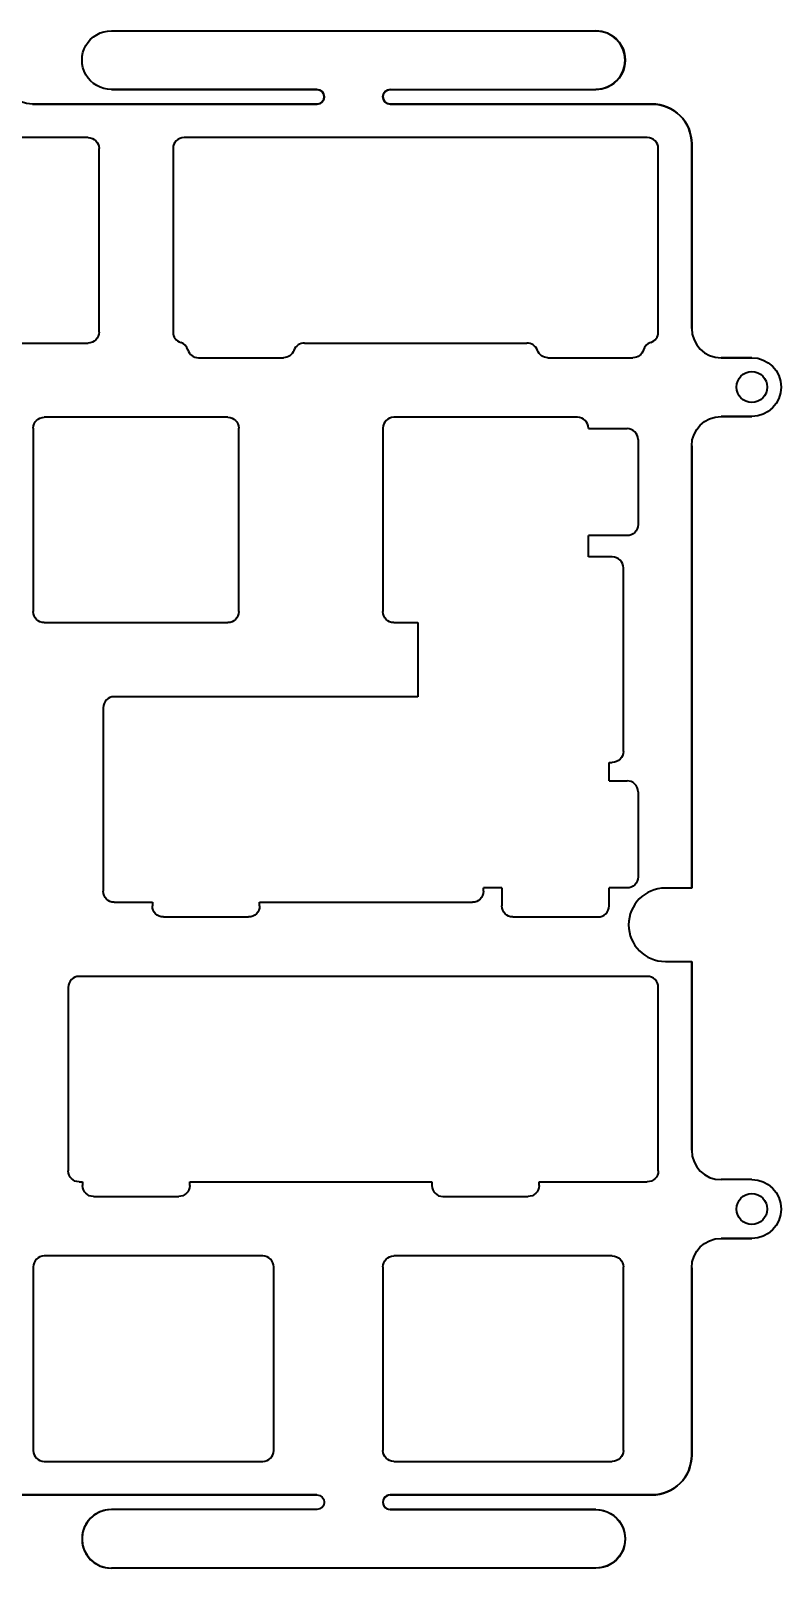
# Model space of a CAD drawing. Header units: millimetres. Extents: x -149 to 149, y -52 to 56.
# Drawn here: x 97.6 to 148.7, y -50.4 to 54.4 of the extents above; entities that cross this region are included whole.
import ezdxf

# ---------------------------------------------------------------- set-up
doc = ezdxf.new("R2010")
doc.units = ezdxf.units.MM
doc.layers.add('1', color=7, linetype='Continuous', true_color=0xffffff)

msp = doc.modelspace()

# ---------------------------------------------------------------- linework, layer by layer
at = {"layer": '1', "color": 124, "linetype": 'Continuous', "lineweight": 35}
for p, q in [((103.097155, 54.350222, 6.556103), (103.097156, 54.350222, 8.056467)), ((103.097155, 54.350222, 6.556103), (136.097155, 54.350222, 6.556103)), ((103.097156, 54.350222, 8.056467), (136.097155, 54.350222, 8.056467)), ((136.097155, 54.350222, 6.556103), (136.097155, 54.350222, 8.056467)), ((103.097156, 50.350222, 6.556103), (103.097156, 50.350222, 8.056467)), ((103.097156, 50.350222, 8.056467), (117.097154, 50.350222, 8.056467)), ((117.097154, 50.350222, 6.556103), (103.097156, 50.350222, 6.556103)), ((117.097154, 50.350222, 6.556103), (117.097154, 50.350222, 8.056467)), ((122.097155, 50.350222, 6.556103), (122.097155, 50.350222, 8.056467)), ((122.097155, 50.350222, 8.056467), (136.097155, 50.350222, 8.056467)), ((122.097155, 50.350222, 6.556103), (136.097155, 50.350222, 6.556103)), ((136.097155, 50.350222, 6.556103), (136.097155, 50.350222, 8.056467)), ((97.725374, 49.350222, 6.556103), (97.725374, 49.350222, 8.056467)), ((139.926013, 49.350222, 8.056467), (139.926013, 49.350222, 6.556103)), ((101.510705, 47.075147, 8.056467), (89.010225, 47.075147, 8.056467)), ((101.510705, 47.075147, 6.556103), (89.010225, 47.075147, 6.556103)), ((101.510705, 47.075147, 6.556103), (101.510705, 47.075147, 8.056467)), ((102.260705, 46.325147, 6.556103), (102.260705, 46.325147, 8.056467)), ((102.260705, 33.824461, 8.056467), (102.260705, 46.325147, 8.056467)), ((102.260705, 33.824461, 6.556103), (102.260705, 46.325147, 6.556103)), ((107.299636, 46.325442, 6.556103), (107.299636, 46.325442, 8.056467)), ((107.299636, 46.325442, 8.056467), (107.299636, 33.825061, 8.056467)), ((107.299636, 46.325442, 6.556103), (107.299636, 33.825061, 6.556103)), ((108.049636, 47.075442, 6.556103), (108.049636, 47.075442, 8.056467)), ((139.599649, 47.075442, 8.056467), (108.049636, 47.075442, 8.056467)), ((139.599649, 47.075442, 6.556103), (108.049636, 47.075442, 6.556103)), ((139.599649, 47.075442, 6.556103), (139.599649, 47.075442, 8.056467)), ((140.349649, 46.325442, 6.556103), (140.349649, 46.325442, 8.056467)), ((140.349649, 33.824908, 8.056467), (140.349649, 46.325442, 8.056467)), ((140.349649, 33.824908, 6.556103), (140.349649, 46.325442, 6.556103)), ((142.626013, 46.650222, 6.556103), (142.626013, 46.650222, 8.056467)), ((142.626013, 46.650222, 8.056467), (142.626013, 34.075497, 8.056467)), ((142.626013, 34.075497, 6.556103), (142.626013, 46.650222, 6.556103)), ((102.260705, 33.824461, 6.556103), (102.260705, 33.824461, 8.056467)), ((107.299636, 33.825061, 6.556103), (107.299636, 33.825061, 8.056467)), ((140.349649, 33.824908, 6.556103), (140.349649, 33.824908, 8.056467)), ((142.626013, 34.075497, 8.056467), (142.626013, 34.075497, 6.556103)), ((89.010225, 33.074461, 8.056467), (101.510705, 33.074461, 8.056467)), ((89.010225, 33.074461, 6.556103), (101.510705, 33.074461, 6.556103)), ((101.510705, 33.074461, 6.556103), (101.510705, 33.074461, 8.056467)), ((107.818553, 33.111548, 6.556103), (107.818553, 33.111548, 8.056467)), ((108.306423, 32.611591, 6.556103), (108.306423, 32.611591, 8.056467)), ((115.532468, 32.575104, 6.556103), (115.532468, 32.575104, 8.056467)), ((116.26058, 33.074766, 6.556103), (116.26058, 33.074766, 8.056467)), ((116.26058, 33.074766, 8.056467), (131.396641, 33.074766, 8.056467)), ((116.26058, 33.074766, 6.556103), (131.396641, 33.074766, 6.556103)), ((131.396641, 33.074766, 6.556103), (131.396641, 33.074766, 8.056467)), ((132.118312, 32.575028, 6.556103), (132.118312, 32.575028, 8.056467)), ((139.344383, 32.61177, 6.556103), (139.344383, 32.61177, 8.056467)), ((139.831519, 33.111651, 6.556103), (139.831519, 33.111651, 8.056467)), ((109.025376, 32.075147, 6.556103), (109.025376, 32.075147, 8.056467)), ((109.025376, 32.075147, 8.056467), (114.825376, 32.075147, 8.056467)), ((109.025376, 32.075147, 6.556103), (114.825376, 32.075147, 6.556103)), ((114.825376, 32.075147, 6.556103), (114.825376, 32.075147, 8.056467)), ((132.825376, 32.075147, 6.556103), (132.825376, 32.075147, 8.056467)), ((132.825376, 32.075147, 8.056467), (138.625376, 32.075147, 8.056467)), ((132.825376, 32.075147, 6.556103), (138.625376, 32.075147, 6.556103)), ((138.625376, 32.075147, 6.556103), (138.625376, 32.075147, 8.056467)), ((144.626013, 32.075497, 6.556103), (144.626013, 32.075497, 8.056467)), ((146.724394, 32.075497, 8.056467), (144.626013, 32.075497, 8.056467)), ((144.626013, 32.075497, 6.556103), (146.724394, 32.075497, 6.556103)), ((146.724394, 32.075497, 6.556103), (146.724394, 32.075497, 8.056467)), ((145.674397, 30.075497, 8.056467), (145.674397, 30.075497, 6.556103)), ((147.774397, 30.075497, 8.056467), (147.774397, 30.075497, 6.556103)), ((97.776286, 27.275147, 6.556103), (97.776286, 27.275147, 8.056467)), ((97.776286, 27.275147, 8.056467), (97.776286, 14.774766, 8.056467)), ((97.776286, 27.275147, 6.556103), (97.776286, 14.774766, 6.556103)), ((98.526286, 28.025147, 6.556103), (98.526286, 28.025147, 8.056467)), ((111.026768, 28.025147, 8.056467), (98.526286, 28.025147, 8.056467)), ((111.026768, 28.025147, 6.556103), (98.526286, 28.025147, 6.556103)), ((111.026768, 28.025147, 6.556103), (111.026768, 28.025147, 8.056467)), ((111.776768, 27.275147, 6.556103), (111.776768, 27.275147, 8.056467)), ((111.776768, 14.774766, 8.056467), (111.776768, 27.275147, 8.056467)), ((111.776768, 14.774766, 6.556103), (111.776768, 27.275147, 6.556103)), ((121.588996, 27.274804, 6.556103), (121.588996, 27.274804, 8.056467)), ((121.588996, 27.274804, 8.056467), (121.588996, 14.774324, 8.056467)), ((121.588996, 27.274804, 6.556103), (121.588996, 14.774324, 6.556103)), ((122.338996, 28.024804, 6.556103), (122.338996, 28.024804, 8.056467)), ((134.839682, 28.024804, 8.056467), (122.338996, 28.024804, 8.056467)), ((134.839682, 28.024804, 6.556103), (122.338996, 28.024804, 6.556103)), ((134.839682, 28.024804, 6.556103), (134.839682, 28.024804, 8.056467)), ((135.589682, 27.274804, 6.556103), (135.589682, 27.274804, 8.056467)), ((135.589682, 27.250642, 8.056467), (135.589682, 27.274804, 8.056467)), ((135.589682, 27.250642, 6.556103), (135.589682, 27.274804, 6.556103)), ((135.589682, 27.250642, 6.556103), (135.589682, 27.250642, 8.056467)), ((135.589682, 27.250642, 8.056467), (138.218485, 27.250642, 8.056467)), ((135.589682, 27.250642, 6.556103), (138.218485, 27.250642, 6.556103)), ((138.218485, 27.250642, 6.556103), (138.218485, 27.250642, 8.056467)), ((144.626013, 28.075497, 6.556103), (144.626013, 28.075497, 8.056467)), ((144.626013, 28.075497, 8.056467), (146.7244, 28.075497, 8.056467)), ((146.7244, 28.075497, 6.556103), (144.626013, 28.075497, 6.556103)), ((146.7244, 28.075497, 6.556103), (146.7244, 28.075497, 8.056467)), ((138.968485, 26.500642, 6.556103), (138.968485, 26.500642, 8.056467)), ((138.968485, 26.500642, 8.056467), (138.968485, 20.700642, 8.056467)), ((138.968485, 26.500642, 6.556103), (138.968485, 20.700642, 6.556103)), ((142.626013, 26.075497, 6.556103), (142.626013, 26.075497, 8.056467)), ((142.626013, 26.075497, 8.056467), (142.626013, -4.061943, 8.056467)), ((142.626013, -4.061943, 6.556103), (142.626013, 26.075497, 6.556103)), ((135.589682, 19.950642, 6.556103), (135.589682, 19.950642, 8.056467)), ((135.589682, 18.500882, 8.056467), (135.589682, 19.950642, 8.056467)), ((138.218485, 19.950642, 8.056467), (135.589682, 19.950642, 8.056467)), ((138.218485, 19.950642, 6.556103), (135.589682, 19.950642, 6.556103)), ((135.589682, 18.500882, 6.556103), (135.589682, 19.950642, 6.556103)), ((138.218485, 19.950642, 6.556103), (138.218485, 19.950642, 8.056467)), ((138.968485, 20.700642, 6.556103), (138.968485, 20.700642, 8.056467)), ((135.589682, 18.500882, 6.556103), (135.589682, 18.500882, 8.056467)), ((137.219171, 18.500882, 8.056467), (135.589682, 18.500882, 8.056467)), ((137.219171, 18.500882, 6.556103), (135.589682, 18.500882, 6.556103)), ((137.219171, 18.500882, 6.556103), (137.219171, 18.500882, 8.056467)), ((137.969171, 17.750882, 6.556103), (137.969171, 17.750882, 8.056467)), ((137.969171, 5.250402, 8.056467), (137.969171, 17.750882, 8.056467)), ((137.969171, 5.250402, 6.556103), (137.969171, 17.750882, 6.556103)), ((97.776286, 14.774766, 6.556103), (97.776286, 14.774766, 8.056467)), ((111.776768, 14.774766, 6.556103), (111.776768, 14.774766, 8.056467)), ((121.588996, 14.774324, 6.556103), (121.588996, 14.774324, 8.056467)), ((98.526286, 14.024766, 6.556103), (98.526286, 14.024766, 8.056467)), ((98.526286, 14.024766, 8.056467), (111.026768, 14.024766, 8.056467)), ((98.526286, 14.024766, 6.556103), (111.026768, 14.024766, 6.556103)), ((111.026768, 14.024766, 6.556103), (111.026768, 14.024766, 8.056467)), ((122.338996, 14.024324, 6.556103), (122.338996, 14.024324, 8.056467)), ((122.338996, 14.024324, 8.056467), (123.968485, 14.024324, 8.056467)), ((122.338996, 14.024324, 6.556103), (123.968485, 14.024324, 6.556103)), ((123.968485, 14.024324, 6.556103), (123.968485, 14.024324, 8.056467)), ((123.968485, 14.024324, 8.056467), (123.968485, 8.975467, 8.056467)), ((123.968485, 14.024324, 6.556103), (123.968485, 8.975467, 6.556103)), ((103.288503, 8.975467, 6.556103), (103.288503, 8.975467, 8.056467)), ((123.968485, 8.975467, 8.056467), (103.288503, 8.975467, 8.056467)), ((123.968485, 8.975467, 6.556103), (103.288503, 8.975467, 6.556103)), ((123.968485, 8.975467, 6.556103), (123.968485, 8.975467, 8.056467)), ((102.538503, 8.225467, 6.556103), (102.538503, 8.225467, 8.056467)), ((102.538503, 8.225467, 8.056467), (102.538503, -4.275016, 8.056467)), ((102.538503, 8.225467, 6.556103), (102.538503, -4.275016, 6.556103)), ((137.969171, 5.250402, 6.556103), (137.969171, 5.250402, 8.056467)), ((136.994348, 4.500402, 6.556103), (136.994348, 4.500402, 8.056467)), ((136.994348, 3.250642, 8.056467), (136.994348, 4.500402, 8.056467)), ((136.994348, 4.500402, 8.056467), (137.219171, 4.500402, 8.056467)), ((136.994348, 4.500402, 6.556103), (137.219171, 4.500402, 6.556103)), ((136.994348, 3.250642, 6.556103), (136.994348, 4.500402, 6.556103)), ((137.219171, 4.500402, 6.556103), (137.219171, 4.500402, 8.056467)), ((136.994348, 3.250642, 6.556103), (136.994348, 3.250642, 8.056467)), ((136.994348, 3.250642, 8.056467), (138.218485, 3.250642, 8.056467)), ((136.994348, 3.250642, 6.556103), (138.218485, 3.250642, 6.556103)), ((138.218485, 3.250642, 6.556103), (138.218485, 3.250642, 8.056467)), ((138.968485, 2.500642, 6.556103), (138.968485, 2.500642, 8.056467)), ((138.968485, 2.500642, 8.056467), (138.968485, -3.299358, 8.056467)), ((138.968485, 2.500642, 6.556103), (138.968485, -3.299358, 6.556103)), ((128.444614, -4.049358, 6.556103), (128.444614, -4.049358, 8.056467)), ((128.444614, -4.274889, 8.056467), (128.444614, -4.049358, 8.056467)), ((129.694348, -4.049358, 8.056467), (128.444614, -4.049358, 8.056467)), ((129.694348, -4.049358, 6.556103), (128.444614, -4.049358, 6.556103)), ((128.444614, -4.274889, 6.556103), (128.444614, -4.049358, 6.556103)), ((129.694348, -4.049358, 6.556103), (129.694348, -4.049358, 8.056467)), ((129.694348, -4.049358, 8.056467), (129.694348, -5.274406, 8.056467)), ((129.694348, -4.049358, 6.556103), (129.694348, -5.274406, 6.556103)), ((136.994348, -4.049358, 6.556103), (136.994348, -4.049358, 8.056467)), ((136.994348, -5.274406, 8.056467), (136.994348, -4.049358, 8.056467)), ((138.218485, -4.049358, 8.056467), (136.994348, -4.049358, 8.056467)), ((138.218485, -4.049358, 6.556103), (136.994348, -4.049358, 6.556103)), ((136.994348, -5.274406, 6.556103), (136.994348, -4.049358, 6.556103)), ((138.218485, -4.049358, 6.556103), (138.218485, -4.049358, 8.056467)), ((138.968485, -3.299358, 6.556103), (138.968485, -3.299358, 8.056467)), ((140.821869, -4.061943, 6.556103), (140.821869, -4.061943, 8.056467)), ((142.626013, -4.061943, 8.056467), (140.821869, -4.061943, 8.056467)), ((142.626013, -4.061943, 6.556103), (140.821869, -4.061943, 6.556103)), ((142.626013, -4.061943, 6.556103), (142.626013, -4.061943, 8.056467)), ((102.538503, -4.275016, 6.556103), (102.538503, -4.275016, 8.056467)), ((103.288503, -5.025016, 6.556103), (103.288503, -5.025016, 8.056467)), ((103.288503, -5.025016, 8.056467), (105.894348, -5.025016, 8.056467)), ((103.288503, -5.025016, 6.556103), (105.894348, -5.025016, 6.556103)), ((105.894348, -5.025016, 6.556103), (105.894348, -5.025016, 8.056467)), ((105.894348, -5.025016, 8.056467), (105.894348, -5.274406, 8.056467)), ((105.894348, -5.025016, 6.556103), (105.894348, -5.274406, 6.556103)), ((113.194348, -5.024889, 6.556103), (113.194348, -5.024889, 8.056467)), ((113.194348, -5.274406, 8.056467), (113.194348, -5.024889, 8.056467)), ((113.194348, -5.024889, 8.056467), (127.694614, -5.024889, 8.056467)), ((113.194348, -5.024889, 6.556103), (127.694614, -5.024889, 6.556103)), ((113.194348, -5.274406, 6.556103), (113.194348, -5.024889, 6.556103)), ((127.694614, -5.024889, 6.556103), (127.694614, -5.024889, 8.056467)), ((128.444614, -4.274889, 6.556103), (128.444614, -4.274889, 8.056467)), ((105.894348, -5.274406, 6.556103), (105.894348, -5.274406, 8.056467)), ((106.644348, -6.024406, 6.556103), (106.644348, -6.024406, 8.056467)), ((106.644348, -6.024406, 8.056467), (112.444348, -6.024406, 8.056467)), ((106.644348, -6.024406, 6.556103), (112.444348, -6.024406, 6.556103)), ((112.444348, -6.024406, 6.556103), (112.444348, -6.024406, 8.056467)), ((113.194348, -5.274406, 6.556103), (113.194348, -5.274406, 8.056467)), ((129.694348, -5.274406, 6.556103), (129.694348, -5.274406, 8.056467)), ((130.444348, -6.024406, 6.556103), (130.444348, -6.024406, 8.056467)), ((130.444348, -6.024406, 8.056467), (136.244348, -6.024406, 8.056467)), ((130.444348, -6.024406, 6.556103), (136.244348, -6.024406, 6.556103)), ((136.244348, -6.024406, 6.556103), (136.244348, -6.024406, 8.056467)), ((136.994348, -5.274406, 6.556103), (136.994348, -5.274406, 8.056467)), ((140.829838, -9.061956, 8.056467), (142.626013, -9.061941, 8.056467)), ((140.829838, -9.061956, 6.556103), (142.626013, -9.061941, 6.556103)), ((140.829838, -9.061956, 6.556103), (140.829838, -9.061956, 8.056467)), ((142.626013, -9.061941, 8.056467), (142.626013, -9.061941, 6.556103)), ((142.626013, -9.061941, 8.056467), (142.626013, -21.924503, 8.056467)), ((142.626013, -21.924503, 6.556103), (142.626013, -9.061941, 6.556103)), ((100.905168, -10.075028, 6.556103), (100.905168, -10.075028, 8.056467)), ((139.600119, -10.075028, 8.056467), (100.905168, -10.075028, 8.056467)), ((139.600119, -10.075028, 6.556103), (100.905168, -10.075028, 6.556103)), ((139.600119, -10.075028, 6.556103), (139.600119, -10.075028, 8.056467)), ((100.155168, -10.825028, 6.556103), (100.155168, -10.825028, 8.056467)), ((100.155168, -10.825028, 8.056467), (100.155168, -23.325445, 8.056467)), ((100.155168, -10.825028, 6.556103), (100.155168, -23.325445, 6.556103)), ((140.350119, -10.825028, 6.556103), (140.350119, -10.825028, 8.056467)), ((140.350119, -23.325714, 8.056467), (140.350119, -10.825028, 8.056467)), ((140.350119, -23.325714, 6.556103), (140.350119, -10.825028, 6.556103)), ((142.626013, -21.924503, 6.556103), (142.626013, -21.924503, 8.056467)), ((100.155168, -23.325445, 6.556103), (100.155168, -23.325445, 8.056467)), ((100.905168, -24.075445, 6.556103), (100.905168, -24.075445, 8.056467)), ((100.905168, -24.075445, 8.056467), (101.132264, -24.075445, 8.056467)), ((100.905168, -24.075445, 6.556103), (101.132264, -24.075445, 6.556103)), ((101.132264, -24.075445, 6.556103), (101.132264, -24.075445, 8.056467)), ((101.132264, -24.075445, 8.056467), (101.132264, -24.325028, 8.056467)), ((101.132264, -24.075445, 6.556103), (101.132264, -24.325028, 6.556103)), ((108.432264, -24.075714, 6.556103), (108.432264, -24.075714, 8.056467)), ((108.432264, -24.325028, 8.056467), (108.432264, -24.075714, 8.056467)), ((108.432264, -24.075714, 8.056467), (124.932264, -24.075714, 8.056467)), ((108.432264, -24.075714, 6.556103), (124.932264, -24.075714, 6.556103)), ((108.432264, -24.325028, 6.556103), (108.432264, -24.075714, 6.556103)), ((124.932264, -24.075714, 6.556103), (124.932264, -24.075714, 8.056467)), ((124.932264, -24.075714, 8.056467), (124.932264, -24.325028, 8.056467)), ((124.932264, -24.075714, 6.556103), (124.932264, -24.325028, 6.556103)), ((132.232264, -24.075714, 6.556103), (132.232264, -24.075714, 8.056467)), ((132.232264, -24.325028, 8.056467), (132.232264, -24.075714, 8.056467)), ((132.232264, -24.075714, 8.056467), (139.600119, -24.075714, 8.056467)), ((132.232264, -24.075714, 6.556103), (139.600119, -24.075714, 6.556103)), ((132.232264, -24.325028, 6.556103), (132.232264, -24.075714, 6.556103)), ((139.600119, -24.075714, 6.556103), (139.600119, -24.075714, 8.056467)), ((140.350119, -23.325714, 6.556103), (140.350119, -23.325714, 8.056467)), ((144.626013, -23.924503, 6.556103), (144.626013, -23.924503, 8.056467)), ((146.724394, -23.924503, 8.056467), (144.626013, -23.924503, 8.056467)), ((146.724394, -23.924503, 6.556103), (144.626013, -23.924503, 6.556103)), ((146.724394, -23.924503, 6.556103), (146.724394, -23.924503, 8.056467)), ((101.132264, -24.325028, 6.556103), (101.132264, -24.325028, 8.056467)), ((101.882264, -25.075028, 6.556103), (101.882264, -25.075028, 8.056467)), ((101.882264, -25.075028, 8.056467), (107.682264, -25.075028, 8.056467)), ((101.882264, -25.075028, 6.556103), (107.682264, -25.075028, 6.556103)), ((107.682264, -25.075028, 6.556103), (107.682264, -25.075028, 8.056467)), ((108.432264, -24.325028, 6.556103), (108.432264, -24.325028, 8.056467)), ((124.932264, -24.325028, 6.556103), (124.932264, -24.325028, 8.056467)), ((125.682264, -25.075028, 6.556103), (125.682264, -25.075028, 8.056467)), ((125.682264, -25.075028, 8.056467), (131.482264, -25.075028, 8.056467)), ((125.682264, -25.075028, 6.556103), (131.482264, -25.075028, 6.556103)), ((131.482264, -25.075028, 6.556103), (131.482264, -25.075028, 8.056467)), ((132.232264, -24.325028, 6.556103), (132.232264, -24.325028, 8.056467)), ((145.674397, -25.924503, 8.056467), (145.674397, -25.924503, 6.556103)), ((147.774397, -25.924503, 8.056467), (147.774397, -25.924503, 6.556103)), ((144.626013, -27.924503, 6.556103), (144.626013, -27.924503, 8.056467)), ((144.626013, -27.924503, 8.056467), (146.7244, -27.924503, 8.056467)), ((146.7244, -27.924503, 6.556103), (144.626013, -27.924503, 6.556103)), ((146.7244, -27.924503, 6.556103), (146.7244, -27.924503, 8.056467)), ((98.525135, -29.124718, 6.556103), (98.525135, -29.124718, 8.056467)), ((113.406118, -29.124718, 8.056467), (98.525135, -29.124718, 8.056467)), ((113.406118, -29.124718, 6.556103), (98.525135, -29.124718, 6.556103)), ((113.406118, -29.124718, 6.556103), (113.406118, -29.124718, 8.056467)), ((122.338602, -29.124566, 6.556103), (122.338602, -29.124566, 8.056467)), ((137.21912, -29.124566, 8.056467), (122.338602, -29.124566, 8.056467)), ((137.21912, -29.124566, 6.556103), (122.338602, -29.124566, 6.556103)), ((137.21912, -29.124566, 6.556103), (137.21912, -29.124566, 8.056467)), ((97.775135, -29.874718, 6.556103), (97.775135, -29.874718, 8.056467)), ((97.775135, -29.874718, 8.056467), (97.775135, -42.375699, 8.056467)), ((97.775135, -29.874718, 6.556103), (97.775135, -42.375699, 6.556103)), ((114.156118, -29.874718, 6.556103), (114.156118, -29.874718, 8.056467)), ((114.156118, -42.375699, 8.056467), (114.156118, -29.874718, 8.056467)), ((114.156118, -42.375699, 6.556103), (114.156118, -29.874718, 6.556103)), ((121.588602, -29.874566, 6.556103), (121.588602, -29.874566, 8.056467)), ((121.588602, -29.874566, 8.056467), (121.588602, -42.375394, 8.056467)), ((121.588602, -29.874566, 6.556103), (121.588602, -42.375394, 6.556103)), ((137.96912, -29.874566, 6.556103), (137.96912, -29.874566, 8.056467)), ((137.96912, -42.375394, 8.056467), (137.96912, -29.874566, 8.056467)), ((137.96912, -42.375394, 6.556103), (137.96912, -29.874566, 6.556103)), ((142.626013, -29.924503, 8.056467), (142.626013, -42.699687, 8.056467)), ((142.626013, -29.924503, 8.056467), (142.626013, -29.924503, 6.556103)), ((142.626013, -42.699687, 6.556103), (142.626013, -29.924503, 6.556103)), ((97.775135, -42.375699, 6.556103), (97.775135, -42.375699, 8.056467)), ((114.156118, -42.375699, 6.556103), (114.156118, -42.375699, 8.056467)), ((121.588602, -42.375394, 6.556103), (121.588602, -42.375394, 8.056467)), ((137.96912, -42.375394, 6.556103), (137.96912, -42.375394, 8.056467)), ((142.626013, -42.699687, 8.056467), (142.626013, -42.699687, 6.556103)), ((98.525135, -43.125699, 6.556103), (98.525135, -43.125699, 8.056467)), ((98.525135, -43.125699, 8.056467), (113.406118, -43.125699, 8.056467)), ((98.525135, -43.125699, 6.556103), (113.406118, -43.125699, 6.556103)), ((113.406118, -43.125699, 6.556103), (113.406118, -43.125699, 8.056467)), ((122.338602, -43.125394, 6.556103), (122.338602, -43.125394, 8.056467)), ((122.338602, -43.125394, 8.056467), (137.21912, -43.125394, 8.056467)), ((122.338602, -43.125394, 6.556103), (137.21912, -43.125394, 6.556103)), ((137.21912, -43.125394, 6.556103), (137.21912, -43.125394, 8.056467)), ((96.594149, -45.399679, 6.556103), (117.097618, -45.399679, 6.556103)), ((117.097614, -45.399686, 6.556103), (117.097611, -45.399687, 8.056467)), ((122.097611, -45.399696, 6.556103), (139.926013, -45.399697, 6.556103)), ((122.097618, -45.399686, 8.056467), (122.097614, -45.399686, 6.556103)), ((139.926013, -45.399687, 8.056467), (122.097614, -45.399687, 8.056467)), ((139.926013, -45.399687, 6.556103), (139.926013, -45.399687, 8.056467)), ((103.097614, -46.399685, 6.556103), (103.097615, -46.399684, 8.056467)), ((117.097614, -46.399685, 6.556103), (117.097614, -46.399686, 8.056467)), ((122.097614, -46.399685, 6.556103), (122.097614, -46.399686, 8.056467)), ((122.097614, -46.399686, 6.556103), (136.097614, -46.399686, 6.556103)), ((136.097614, -46.399685, 6.556103), (136.097614, -46.399685, 8.056467)), ((103.097614, -50.399685, 6.556103), (103.097614, -50.399685, 8.056467)), ((136.097614, -50.399686, 8.056467), (103.097614, -50.399686, 8.056467)), ((136.097614, -50.399686, 6.556103), (103.097614, -50.399686, 6.556103)), ((136.097614, -50.399685, 6.556103), (136.097614, -50.399685, 8.056467))]:
    msp.add_line(p, q, dxfattribs=at)
at = {"layer": '1', "color": 124, "linetype": 'Continuous', "lineweight": 35, "extrusion": (0, 0, -1)}
for centre, radius, start, end in [((-103.097155, 52.350222, -8.056467), 2, 269.999979, 90.000023), ((-103.097155, 52.350222, -6.556103), 2, 269.999979, 90), ((-136.097155, 52.350222, -8.056467), 2, 89.999996, 270.000004), ((-97.725374, 51.350222, -8.056467), 2, 270, 0), ((-97.725374, 51.350222, -6.556103), 2, 270.000002, 0), ((-117.097155, 49.850222, -8.056467), 0.5, 89.999952, 267.651346), ((-122.097155, 49.850222, -6.556103), 0.5, 272.331183, 90), ((-139.926013, 46.650222, -6.556103), 2.7, 89.999998, 180), ((-101.510705, 46.325147, -8.056467), 0.75, 90, 180), ((-101.510705, 46.325147, -6.556103), 0.75, 90, 180), ((-101.510705, 33.824461, -8.056467), 0.75, 180, 270), ((-101.510705, 33.824461, -6.556103), 0.75, 180, 270), ((-114.825376, 32.825147, -8.056467), 0.75, 199.474719, 270), ((-114.825376, 32.825147, -6.556103), 0.75, 199.474719, 270), ((-132.825376, 32.825147, -8.056467), 0.75, 270, 340.519106), ((-132.825376, 32.825147, -6.556103), 0.75, 270, 340.519106), ((-138.625376, 32.825147, -8.056467), 0.75, 196.529107, 270), ((-138.625376, 32.825147, -6.556103), 0.75, 196.529107, 270), ((-146.724397, 30.075497, -8.056467), 2, 89.999913, 269.999913), ((-146.724397, 30.075497, -6.556103), 2, 89.999913, 269.999913), ((-146.724397, 30.075497, -8.056467), 1.05, 0, 180), ((-146.724397, 30.075497, -6.556103), 1.05, 0, 180), ((-146.724397, 30.075497, -8.056467), 1.05, 180, 0), ((-146.724397, 30.075497, -6.556103), 1.05, 180, 0), ((-98.526286, 27.275147, -8.056467), 0.75, 0, 90), ((-98.526286, 27.275147, -6.556103), 0.75, 0, 90), ((-111.026768, 27.275147, -8.056467), 0.75, 90, 180), ((-111.026768, 27.275147, -6.556103), 0.75, 90, 180), ((-144.626013, 26.075497, -8.056467), 2, 0, 90), ((-144.626013, 26.075497, -6.556103), 2, 0, 90), ((-138.218485, 20.700642, -8.056467), 0.75, 180, 270), ((-138.218485, 20.700642, -6.556103), 0.75, 180, 270), ((-98.526286, 14.774766, -8.056467), 0.75, 270, 0), ((-98.526286, 14.774766, -6.556103), 0.75, 270, 0), ((-111.026768, 14.774766, -8.056467), 0.75, 180, 270), ((-111.026768, 14.774766, -6.556103), 0.75, 180, 270), ((-122.338996, 14.774324, -8.056467), 0.75, 270, 0), ((-122.338996, 14.774324, -6.556103), 0.75, 270, 0), ((-137.219171, 5.250402, -8.056467), 0.75, 180, 270), ((-137.219171, 5.250402, -6.556103), 0.75, 180, 270), ((-138.218485, -3.299358, -8.056467), 0.75, 180, 270), ((-138.218485, -3.299358, -6.556103), 0.75, 180, 270), ((-103.288503, -4.275016, -8.056467), 0.75, 270, 0), ((-103.288503, -4.275016, -6.556103), 0.75, 270, 0), ((-127.694614, -4.274889, -8.056467), 0.75, 180, 270), ((-127.694614, -4.274889, -6.556103), 0.75, 180, 270), ((-106.644348, -5.274406, -8.056467), 0.75, 270, 0), ((-106.644348, -5.274406, -6.556103), 0.75, 270, 0), ((-112.444348, -5.274406, -8.056467), 0.75, 180, 270), ((-112.444348, -5.274406, -6.556103), 0.75, 180, 270), ((-130.444348, -5.274406, -8.056467), 0.75, 270, 0), ((-130.444348, -5.274406, -6.556103), 0.75, 270, 0), ((-100.905168, -23.325445, -8.056467), 0.75, 270, 0), ((-100.905168, -23.325445, -6.556103), 0.75, 270, 0), ((-139.600119, -23.325714, -8.056467), 0.75, 180, 270), ((-139.600119, -23.325714, -6.556103), 0.75, 180, 270), ((-146.724397, -25.924503, -8.056467), 2, 89.999913, 269.999913), ((-146.724397, -25.924503, -6.556103), 2, 89.999913, 269.999913), ((-101.882264, -24.325028, -8.056467), 0.75, 270, 0), ((-101.882264, -24.325028, -6.556103), 0.75, 270, 0), ((-107.682264, -24.325028, -8.056467), 0.75, 180, 270), ((-107.682264, -24.325028, -6.556103), 0.75, 180, 270), ((-131.482264, -24.325028, -8.056467), 0.75, 180, 270), ((-131.482264, -24.325028, -6.556103), 0.75, 180, 270), ((-146.724397, -25.924503, -8.056467), 1.05, 0, 180), ((-146.724397, -25.924503, -6.556103), 1.05, 0, 180), ((-146.724397, -25.924503, -8.056467), 1.05, 180, 0), ((-146.724397, -25.924503, -6.556103), 1.05, 180, 0), ((-144.626013, -29.924503, -8.056467), 2, 0, 90), ((-144.626013, -29.924503, -6.556103), 2, 0, 90), ((-122.338602, -29.874566, -8.056467), 0.75, 0, 90), ((-122.338602, -29.874566, -6.556103), 0.75, 0, 90), ((-137.21912, -29.874566, -8.056467), 0.75, 90, 180), ((-137.21912, -29.874566, -6.556103), 0.75, 90, 180), ((-122.338602, -42.375394, -8.056467), 0.75, 270, 0), ((-122.338602, -42.375394, -6.556103), 0.75, 270, 0), ((-137.21912, -42.375394, -8.056467), 0.75, 180, 270), ((-137.21912, -42.375394, -6.556103), 0.75, 180, 270), ((-139.926013, -42.699687, -6.556103), 2.7, 180, 270.000001), ((-117.097614, -45.899685, -8.056467), 0.5, 90.000001, 270), ((-117.097614, -45.899685, -6.556103), 0.5, 90.000413, 270), ((-136.097614, -48.399685, -8.056467), 2, 89.999999, 270.000005), ((-136.097614, -48.399685, -6.556103), 2, 90, 270)]:
    msp.add_arc(centre, radius, start, end, dxfattribs=at)
at = {"layer": '1', "color": 124, "linetype": 'Continuous', "lineweight": 35}
for centre, radius, start, end in [((136.097155, 52.350222, 6.556103), 2, 270, 90), ((117.097155, 49.850222, 6.556103), 0.5, 272.359058, 90.000143), ((122.097155, 49.850222, 8.056467), 0.5, 89.999998, 267.660776), ((139.926013, 46.650222, 8.056467), 2.7, 0, 90.000001), ((108.049636, 46.325442, 8.056467), 0.75, 90, 180), ((108.049636, 46.325442, 6.556103), 0.75, 90, 180), ((139.599649, 46.325442, 8.056467), 0.75, 0, 90), ((139.599649, 46.325442, 6.556103), 0.75, 0, 90), ((108.049636, 33.825061, 8.056467), 0.75, 180, 252.054587), ((108.049636, 33.825061, 6.556103), 0.75, 180, 252.054587), ((139.599649, 33.824908, 8.056467), 0.75, 288.008644, 0), ((139.599649, 33.824908, 6.556103), 0.75, 288.008644, 0), ((144.626013, 34.075497, 8.056467), 2, 180, 270), ((144.626013, 34.075497, 6.556103), 2, 180, 270), ((107.58747, 32.398035, 8.056467), 0.75, 16.543388, 72.054587), ((107.58747, 32.398035, 6.556103), 0.75, 16.543388, 72.054587), ((109.025376, 32.825147, 8.056467), 0.75, 196.543395, 270), ((109.025376, 32.825147, 6.556103), 0.75, 196.543395, 270), ((116.239559, 32.325061, 8.056467), 0.75, 88.393919, 160.525281), ((116.239559, 32.325061, 6.556103), 0.75, 88.393919, 160.525281), ((131.411247, 32.324908, 8.056467), 0.75, 19.480894, 91.1159), ((131.411247, 32.324908, 6.556103), 0.75, 19.480894, 91.1159), ((140.063389, 32.398393, 8.056467), 0.75, 108.008644, 163.470893), ((140.063389, 32.398393, 6.556103), 0.75, 108.008644, 163.470893), ((122.338996, 27.274804, 8.056467), 0.75, 90, 180), ((122.338996, 27.274804, 6.556103), 0.75, 90, 180), ((134.839682, 27.274804, 8.056467), 0.75, 0, 90), ((134.839682, 27.274804, 6.556103), 0.75, 0, 90), ((138.218485, 26.500642, 8.056467), 0.75, 0, 90), ((138.218485, 26.500642, 6.556103), 0.75, 0, 90), ((137.219171, 17.750882, 8.056467), 0.75, 0, 90), ((137.219171, 17.750882, 6.556103), 0.75, 0, 90), ((103.288503, 8.225467, 8.056467), 0.75, 90, 180), ((103.288503, 8.225467, 6.556103), 0.75, 90, 180), ((138.218485, 2.500642, 8.056467), 0.75, 0, 90), ((138.218485, 2.500642, 6.556103), 0.75, 0, 90), ((140.829838, -6.561943, 8.056467), 2.500013, 90.182629, 270), ((140.829838, -6.561943, 6.556103), 2.500013, 90.182629, 270), ((136.244348, -5.274406, 8.056467), 0.75, 270, 0), ((136.244348, -5.274406, 6.556103), 0.75, 270, 0), ((100.905168, -10.825028, 8.056467), 0.75, 90, 180), ((100.905168, -10.825028, 6.556103), 0.75, 90, 180), ((139.600119, -10.825028, 8.056467), 0.75, 0, 90), ((139.600119, -10.825028, 6.556103), 0.75, 0, 90), ((144.626013, -21.924503, 8.056467), 2, 180, 270), ((144.626013, -21.924503, 6.556103), 2, 180, 270), ((125.682264, -24.325028, 8.056467), 0.75, 180, 270), ((125.682264, -24.325028, 6.556103), 0.75, 180, 270), ((98.525135, -29.874718, 8.056467), 0.75, 90, 180), ((98.525135, -29.874718, 6.556103), 0.75, 90, 180), ((113.406118, -29.874718, 8.056467), 0.75, 0, 90), ((113.406118, -29.874718, 6.556103), 0.75, 0, 90), ((98.525135, -42.375699, 8.056467), 0.75, 180, 270), ((98.525135, -42.375699, 6.556103), 0.75, 180, 270), ((113.406118, -42.375699, 8.056467), 0.75, 270, 0), ((113.406118, -42.375699, 6.556103), 0.75, 270, 0), ((139.926013, -42.699687, 8.056467), 2.7, 269.999999, 0), ((122.097614, -45.899685, 8.056467), 0.5, 89.999999, 270), ((122.097614, -45.899685, 6.556103), 0.5, 90.000409, 270), ((103.097614, -48.399685, 8.056467), 2, 89.999995, 270), ((103.097614, -48.399685, 6.556103), 2, 90, 270)]:
    msp.add_arc(centre, radius, start, end, dxfattribs=at)
for points in [[(97.725374, 49.350222, 8.056466), (117.117629, 49.350222, 8.056466)], [(117.117628, 49.350222, 6.556103), (97.725374, 49.350222, 6.556103)], [(117.117611, 49.35064, 6.556103), (117.117611, 49.35064, 8.056466)], [(122.076681, 49.350222, 6.556103), (122.076681, 49.350222, 8.056467)], [(122.0767, 49.350222, 8.056467), (139.926013, 49.350222, 8.056467)], [(139.926013, 49.350222, 6.556103), (122.076715, 49.350222, 6.556103)], [(117.097614, -45.399687, 8.056467), (96.594149, -45.399687, 8.056467)], [(117.097614, -46.399686, 6.556103), (103.097614, -46.399686, 6.556103)], [(117.097614, -46.399696, 8.056467), (103.097615, -46.399696, 8.056467)], [(136.097614, -46.399674, 8.056467), (122.097614, -46.399674, 8.056467)]]:
    msp.add_open_spline(points, degree=1, dxfattribs=at)

doc.saveas('drawing.dxf')
